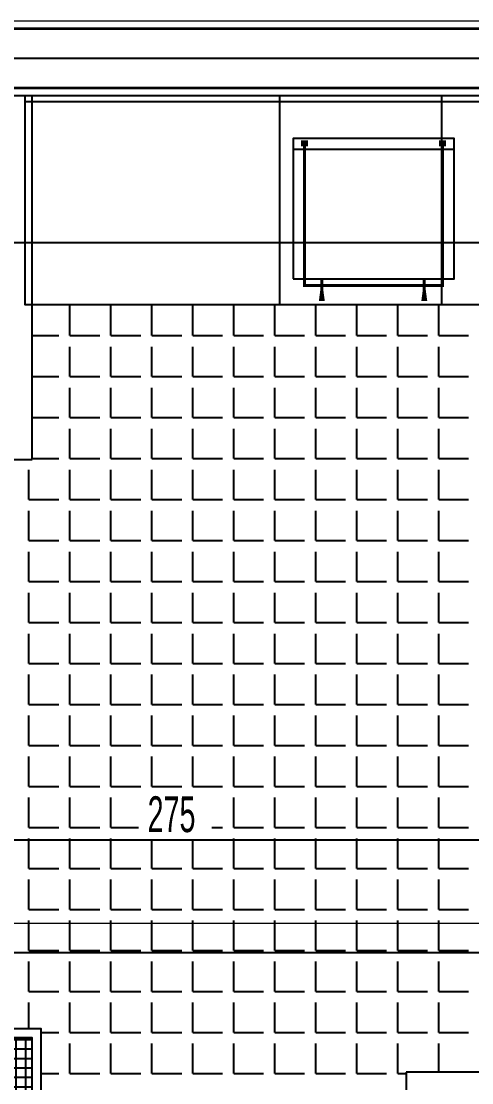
# Model space of a CAD drawing. Header units: inches. Extents: x -7543 to -822, y 102837 to 190349.
# Drawn here: x -836.41799 to -836.40287, y 102836.98463 to 102837.02024 of the extents above; entities that cross this region are included whole.
import ezdxf

# ---------------------------------------------------------------- set-up
doc = ezdxf.new("R2010")
doc.units = ezdxf.units.IN
doc.header["$MEASUREMENT"] = 0
doc.linetypes.add('__ZG_T_P__9', pattern=[22, 1, -10, 1, -10])
doc.linetypes.add('DASHDOTX2', pattern=[2, 1, -0.5, 0, -0.5])
doc.layers.get('0').update_dxf_attribs({"lineweight": 25})
doc.layers.get('Defpoints').update_dxf_attribs({"lineweight": 25})
for name, color, linetype, lineweight in [('AKS', 1, 'Continuous', 25), ('ICOL', 55, 'Continuous', 25), ('İZ DÜŞÜM', 253, 'Continuous', 20), ('SIVA', 150, 'Continuous', 15), ('TARAMA', 8, 'Continuous', 25)]:
    doc.layers.add(name, color=color, linetype=linetype, lineweight=lineweight)
doc.layers.add('DUVAR', color=7, linetype='Continuous', lineweight=35, true_color=0xfc4642)
doc.layers.add('TEFRİŞ', color=7, linetype='Continuous', lineweight=25, true_color=0x78462c)
doc.styles.add('OLCU', font='tromand.shx', dxfattribs={"width": 0.6, "height": 12})

msp = doc.modelspace()

# ---------------------------------------------------------------- hatches: boundary and pattern name
at = {"ltscale": 5}
h = msp.add_hatch(dxfattribs=at)
h.set_pattern_fill('NET', color=256, scale=0.0001, angle=-90, style=0)
h.set_pattern_definition([(270, (-838.0634381, 102834.93122706), (0.0003175, -6e-20), []), (360, (-838.0634381, 102834.93122706), (8e-20, 0.0003175), [])])
h.paths.add_polyline_path([(-836.417622, 102836.986143), (-836.420022, 102836.986143), (-836.420022, 102836.976243), (-836.417622, 102836.976243)])

# ---------------------------------------------------------------- linework, layer by layer
for p, q in [((-836.403872, 102837.017544), (-836.417872, 102837.017544)), ((-836.395322, 102837.017544), (-836.409322, 102837.017544))]:
    msp.add_line(p, q)
for points in [[(-836.403872, 102837.010744), (-836.403872, 102837.017744), (-836.417872, 102837.017744), (-836.417872, 102837.010744)], [(-836.395322, 102837.010744), (-836.395322, 102837.017744), (-836.409322, 102837.017744), (-836.409322, 102837.010744)], [(-836.408859, 102837.011606), (-836.403459, 102837.011606), (-836.403459, 102837.016306), (-836.408859, 102837.016306)]]:
    msp.add_lwpolyline(points, close=True)
for points, const_width in [([(-836.408604, 102837.016145), (-836.408371, 102837.016145)], 0.0002), ([(-836.408488, 102837.016113), (-836.408488, 102837.011376), (-836.406172, 102837.011376)], 0.0001), ([(-836.403857, 102837.016113), (-836.403857, 102837.011376), (-836.406172, 102837.011376)], 0.0001), ([(-836.40374, 102837.016145), (-836.403974, 102837.016145)], 0.0002)]:
    msp.add_lwpolyline(points, dxfattribs=dict(const_width=const_width))
msp.add_lwpolyline([(-836.403459, 102837.015944), (-836.408859, 102837.015944)])
for points in [[(-836.407902, 102837.011606, 0.0001, 0.0001, 0), (-836.407902, 102837.01123, 0.0001, 0.0002, 0), (-836.407902, 102837.010858, 0.0002, 0.0002, 0)], [(-836.404464, 102837.011606, 0.0001, 0.0001, 0), (-836.404464, 102837.01123, 0.0001, 0.0002, 0), (-836.404464, 102837.010858, 0.0002, 0.0002, 0)]]:
    msp.add_lwpolyline(points, format="xyseb")
for points in [[(-836.420322, 102836.986443), (-836.420322, 102836.975943), (-836.417322, 102836.975943), (-836.417322, 102836.986443)], [(-836.420022, 102836.986143), (-836.420022, 102836.976243), (-836.417622, 102836.976243), (-836.417622, 102836.986143)]]:
    msp.add_lwpolyline(points, close=True, dxfattribs=at)
at = {"layer": 'AKS', "linetype": 'DASHDOTX2', "ltscale": 10}
for p, q in [((-836.34219, 102837.018994), (-836.544072, 102837.018994)), ((-836.34219, 102836.988993), (-836.544572, 102836.988993))]:
    msp.add_line(p, q, dxfattribs=at)
at = {"layer": 'Defpoints', "color": 6}
msp.add_line((-836.725822, 102837.019993), (-836.368322, 102837.019993), dxfattribs=at)
at = {"layer": 'Defpoints', "color": 3}
msp.add_line((-836.370322, 102837.017994), (-836.429072, 102837.017994), dxfattribs=at)
at = {"layer": 'DUVAR'}
for p, q in [((-836.353322, 102837.019994), (-836.429072, 102837.019994)), ((-836.370322, 102837.017994), (-836.429072, 102837.017994))]:
    msp.add_line(p, q, dxfattribs=at)
at = {"layer": 'ICOL'}
for p, q in [((-836.429072, 102837.012818), (-836.370322, 102837.012818)), ((-836.426572, 102836.992779), (-836.399072, 102836.992779))]:
    msp.add_line(p, q, dxfattribs=at)
at = {"layer": 'İZ DÜŞÜM', "linetype": '__ZG_T_P__9'}
msp.add_line((-836.459572, 102836.989993), (-836.353322, 102836.989993), dxfattribs=at)
at = {"layer": 'SIVA'}
for p, q in [((-836.353072, 102837.020244), (-836.459772, 102837.020244)), ((-836.428822, 102837.017744), (-836.370572, 102837.017744))]:
    msp.add_line(p, q, dxfattribs=at)
at = {"layer": 'TARAMA'}
for p, q in [((-836.416354, 102837.009699), (-836.416354, 102837.010699)), ((-836.414979, 102837.009699), (-836.414979, 102837.010699)), ((-836.413604, 102837.009699), (-836.413604, 102837.010699)), ((-836.412229, 102837.009699), (-836.412229, 102837.010699)), ((-836.410854, 102837.009699), (-836.410854, 102837.010699)), ((-836.409479, 102837.009699), (-836.409479, 102837.010699)), ((-836.408104, 102837.009699), (-836.408104, 102837.010699)), ((-836.406729, 102837.009699), (-836.406729, 102837.010699)), ((-836.405354, 102837.009699), (-836.405354, 102837.010699)), ((-836.403979, 102837.009699), (-836.403979, 102837.010699)), ((-836.417622, 102837.009699), (-836.416729, 102837.009699)), ((-836.416354, 102837.009699), (-836.415354, 102837.009699)), ((-836.414979, 102837.009699), (-836.413979, 102837.009699)), ((-836.413604, 102837.009699), (-836.412604, 102837.009699)), ((-836.412229, 102837.009699), (-836.411229, 102837.009699)), ((-836.410854, 102837.009699), (-836.409854, 102837.009699)), ((-836.409479, 102837.009699), (-836.408479, 102837.009699)), ((-836.408104, 102837.009699), (-836.407104, 102837.009699)), ((-836.406729, 102837.009699), (-836.405729, 102837.009699)), ((-836.405354, 102837.009699), (-836.404354, 102837.009699)), ((-836.403979, 102837.009699), (-836.402979, 102837.009699)), ((-836.416354, 102837.008324), (-836.416354, 102837.009324)), ((-836.414979, 102837.008324), (-836.414979, 102837.009324)), ((-836.413604, 102837.008324), (-836.413604, 102837.009324)), ((-836.412229, 102837.008324), (-836.412229, 102837.009324)), ((-836.410854, 102837.008324), (-836.410854, 102837.009324)), ((-836.409479, 102837.008324), (-836.409479, 102837.009324)), ((-836.408104, 102837.008324), (-836.408104, 102837.009324)), ((-836.406729, 102837.008324), (-836.406729, 102837.009324)), ((-836.405354, 102837.008324), (-836.405354, 102837.009324)), ((-836.403979, 102837.008324), (-836.403979, 102837.009324)), ((-836.417622, 102837.008324), (-836.416729, 102837.008324)), ((-836.416354, 102837.008324), (-836.415354, 102837.008324)), ((-836.414979, 102837.008324), (-836.413979, 102837.008324)), ((-836.413604, 102837.008324), (-836.412604, 102837.008324)), ((-836.412229, 102837.008324), (-836.411229, 102837.008324)), ((-836.410854, 102837.008324), (-836.409854, 102837.008324)), ((-836.409479, 102837.008324), (-836.408479, 102837.008324)), ((-836.408104, 102837.008324), (-836.407104, 102837.008324)), ((-836.406729, 102837.008324), (-836.405729, 102837.008324)), ((-836.405354, 102837.008324), (-836.404354, 102837.008324)), ((-836.403979, 102837.008324), (-836.402979, 102837.008324)), ((-836.416354, 102837.006949), (-836.416354, 102837.007949)), ((-836.414979, 102837.006949), (-836.414979, 102837.007949)), ((-836.413604, 102837.006949), (-836.413604, 102837.007949)), ((-836.412229, 102837.006949), (-836.412229, 102837.007949)), ((-836.410854, 102837.006949), (-836.410854, 102837.007949)), ((-836.409479, 102837.006949), (-836.409479, 102837.007949)), ((-836.408104, 102837.006949), (-836.408104, 102837.007949)), ((-836.406729, 102837.006949), (-836.406729, 102837.007949)), ((-836.405354, 102837.006949), (-836.405354, 102837.007949)), ((-836.403979, 102837.006949), (-836.403979, 102837.007949)), ((-836.417622, 102837.006949), (-836.416729, 102837.006949)), ((-836.416354, 102837.006949), (-836.415354, 102837.006949)), ((-836.414979, 102837.006949), (-836.413979, 102837.006949)), ((-836.413604, 102837.006949), (-836.412604, 102837.006949)), ((-836.412229, 102837.006949), (-836.411229, 102837.006949)), ((-836.410854, 102837.006949), (-836.409854, 102837.006949)), ((-836.409479, 102837.006949), (-836.408479, 102837.006949)), ((-836.408104, 102837.006949), (-836.407104, 102837.006949)), ((-836.406729, 102837.006949), (-836.405729, 102837.006949)), ((-836.405354, 102837.006949), (-836.404354, 102837.006949)), ((-836.403979, 102837.006949), (-836.402979, 102837.006949)), ((-836.416354, 102837.005574), (-836.416354, 102837.006574)), ((-836.414979, 102837.005574), (-836.414979, 102837.006574)), ((-836.413604, 102837.005574), (-836.413604, 102837.006574)), ((-836.412229, 102837.005574), (-836.412229, 102837.006574)), ((-836.410854, 102837.005574), (-836.410854, 102837.006574)), ((-836.409479, 102837.005574), (-836.409479, 102837.006574)), ((-836.408104, 102837.005574), (-836.408104, 102837.006574)), ((-836.406729, 102837.005574), (-836.406729, 102837.006574)), ((-836.405354, 102837.005574), (-836.405354, 102837.006574)), ((-836.403979, 102837.005574), (-836.403979, 102837.006574)), ((-836.417622, 102837.005574), (-836.416729, 102837.005574)), ((-836.416354, 102837.005574), (-836.415354, 102837.005574)), ((-836.414979, 102837.005574), (-836.413979, 102837.005574)), ((-836.413604, 102837.005574), (-836.412604, 102837.005574)), ((-836.412229, 102837.005574), (-836.411229, 102837.005574)), ((-836.410854, 102837.005574), (-836.409854, 102837.005574)), ((-836.409479, 102837.005574), (-836.408479, 102837.005574)), ((-836.408104, 102837.005574), (-836.407104, 102837.005574)), ((-836.406729, 102837.005574), (-836.405729, 102837.005574)), ((-836.405354, 102837.005574), (-836.404354, 102837.005574)), ((-836.403979, 102837.005574), (-836.402979, 102837.005574)), ((-836.417729, 102837.004199), (-836.417729, 102837.005199)), ((-836.416354, 102837.004199), (-836.416354, 102837.005199)), ((-836.414979, 102837.004199), (-836.414979, 102837.005199)), ((-836.413604, 102837.004199), (-836.413604, 102837.005199)), ((-836.412229, 102837.004199), (-836.412229, 102837.005199)), ((-836.410854, 102837.004199), (-836.410854, 102837.005199)), ((-836.409479, 102837.004199), (-836.409479, 102837.005199)), ((-836.408104, 102837.004199), (-836.408104, 102837.005199)), ((-836.406729, 102837.004199), (-836.406729, 102837.005199)), ((-836.405354, 102837.004199), (-836.405354, 102837.005199)), ((-836.403979, 102837.004199), (-836.403979, 102837.005199)), ((-836.417729, 102837.004199), (-836.416729, 102837.004199)), ((-836.416354, 102837.004199), (-836.415354, 102837.004199)), ((-836.414979, 102837.004199), (-836.413979, 102837.004199)), ((-836.413604, 102837.004199), (-836.412604, 102837.004199)), ((-836.412229, 102837.004199), (-836.411229, 102837.004199)), ((-836.410854, 102837.004199), (-836.409854, 102837.004199)), ((-836.409479, 102837.004199), (-836.408479, 102837.004199)), ((-836.408104, 102837.004199), (-836.407104, 102837.004199)), ((-836.406729, 102837.004199), (-836.405729, 102837.004199)), ((-836.405354, 102837.004199), (-836.404354, 102837.004199)), ((-836.403979, 102837.004199), (-836.402979, 102837.004199)), ((-836.417729, 102837.002824), (-836.417729, 102837.003824)), ((-836.416354, 102837.002824), (-836.416354, 102837.003824)), ((-836.414979, 102837.002824), (-836.414979, 102837.003824)), ((-836.413604, 102837.002824), (-836.413604, 102837.003824)), ((-836.412229, 102837.002824), (-836.412229, 102837.003824)), ((-836.410854, 102837.002824), (-836.410854, 102837.003824)), ((-836.409479, 102837.002824), (-836.409479, 102837.003824)), ((-836.408104, 102837.002824), (-836.408104, 102837.003824)), ((-836.406729, 102837.002824), (-836.406729, 102837.003824)), ((-836.405354, 102837.002824), (-836.405354, 102837.003824)), ((-836.403979, 102837.002824), (-836.403979, 102837.003824)), ((-836.417729, 102837.002824), (-836.416729, 102837.002824)), ((-836.416354, 102837.002824), (-836.415354, 102837.002824)), ((-836.414979, 102837.002824), (-836.413979, 102837.002824)), ((-836.413604, 102837.002824), (-836.412604, 102837.002824)), ((-836.412229, 102837.002824), (-836.411229, 102837.002824)), ((-836.410854, 102837.002824), (-836.409854, 102837.002824)), ((-836.409479, 102837.002824), (-836.408479, 102837.002824)), ((-836.408104, 102837.002824), (-836.407104, 102837.002824)), ((-836.406729, 102837.002824), (-836.405729, 102837.002824)), ((-836.405354, 102837.002824), (-836.404354, 102837.002824)), ((-836.403979, 102837.002824), (-836.402979, 102837.002824)), ((-836.417729, 102837.001449), (-836.417729, 102837.002449)), ((-836.416354, 102837.001449), (-836.416354, 102837.002449)), ((-836.414979, 102837.001449), (-836.414979, 102837.002449)), ((-836.413604, 102837.001449), (-836.413604, 102837.002449)), ((-836.412229, 102837.001449), (-836.412229, 102837.002449)), ((-836.410854, 102837.001449), (-836.410854, 102837.002449)), ((-836.409479, 102837.001449), (-836.409479, 102837.002449)), ((-836.408104, 102837.001449), (-836.408104, 102837.002449)), ((-836.406729, 102837.001449), (-836.406729, 102837.002449)), ((-836.405354, 102837.001449), (-836.405354, 102837.002449)), ((-836.403979, 102837.001449), (-836.403979, 102837.002449)), ((-836.417729, 102837.001449), (-836.416729, 102837.001449)), ((-836.416354, 102837.001449), (-836.415354, 102837.001449)), ((-836.414979, 102837.001449), (-836.413979, 102837.001449)), ((-836.413604, 102837.001449), (-836.412604, 102837.001449)), ((-836.412229, 102837.001449), (-836.411229, 102837.001449)), ((-836.410854, 102837.001449), (-836.409854, 102837.001449)), ((-836.409479, 102837.001449), (-836.408479, 102837.001449)), ((-836.408104, 102837.001449), (-836.407104, 102837.001449)), ((-836.406729, 102837.001449), (-836.405729, 102837.001449)), ((-836.405354, 102837.001449), (-836.404354, 102837.001449)), ((-836.403979, 102837.001449), (-836.402979, 102837.001449)), ((-836.417729, 102837.000074), (-836.417729, 102837.001074)), ((-836.416354, 102837.000074), (-836.416354, 102837.001074)), ((-836.414979, 102837.000074), (-836.414979, 102837.001074)), ((-836.413604, 102837.000074), (-836.413604, 102837.001074)), ((-836.412229, 102837.000074), (-836.412229, 102837.001074)), ((-836.410854, 102837.000074), (-836.410854, 102837.001074)), ((-836.409479, 102837.000074), (-836.409479, 102837.001074)), ((-836.408104, 102837.000074), (-836.408104, 102837.001074)), ((-836.406729, 102837.000074), (-836.406729, 102837.001074)), ((-836.405354, 102837.000074), (-836.405354, 102837.001074)), ((-836.403979, 102837.000074), (-836.403979, 102837.001074)), ((-836.417729, 102837.000074), (-836.416729, 102837.000074)), ((-836.416354, 102837.000074), (-836.415354, 102837.000074)), ((-836.414979, 102837.000074), (-836.413979, 102837.000074)), ((-836.413604, 102837.000074), (-836.412604, 102837.000074)), ((-836.412229, 102837.000074), (-836.411229, 102837.000074)), ((-836.410854, 102837.000074), (-836.409854, 102837.000074)), ((-836.409479, 102837.000074), (-836.408479, 102837.000074)), ((-836.408104, 102837.000074), (-836.407104, 102837.000074)), ((-836.406729, 102837.000074), (-836.405729, 102837.000074)), ((-836.405354, 102837.000074), (-836.404354, 102837.000074)), ((-836.403979, 102837.000074), (-836.402979, 102837.000074)), ((-836.417729, 102836.998699), (-836.417729, 102836.999699)), ((-836.416354, 102836.998699), (-836.416354, 102836.999699)), ((-836.414979, 102836.998699), (-836.414979, 102836.999699)), ((-836.413604, 102836.998699), (-836.413604, 102836.999699)), ((-836.412229, 102836.998699), (-836.412229, 102836.999699)), ((-836.410854, 102836.998699), (-836.410854, 102836.999699)), ((-836.409479, 102836.998699), (-836.409479, 102836.999699)), ((-836.408104, 102836.998699), (-836.408104, 102836.999699)), ((-836.406729, 102836.998699), (-836.406729, 102836.999699)), ((-836.405354, 102836.998699), (-836.405354, 102836.999699)), ((-836.403979, 102836.998699), (-836.403979, 102836.999699)), ((-836.417729, 102836.998699), (-836.416729, 102836.998699)), ((-836.416354, 102836.998699), (-836.415354, 102836.998699)), ((-836.414979, 102836.998699), (-836.413979, 102836.998699)), ((-836.413604, 102836.998699), (-836.412604, 102836.998699)), ((-836.412229, 102836.998699), (-836.411229, 102836.998699)), ((-836.410854, 102836.998699), (-836.409854, 102836.998699)), ((-836.409479, 102836.998699), (-836.408479, 102836.998699)), ((-836.408104, 102836.998699), (-836.407104, 102836.998699)), ((-836.406729, 102836.998699), (-836.405729, 102836.998699)), ((-836.405354, 102836.998699), (-836.404354, 102836.998699)), ((-836.403979, 102836.998699), (-836.402979, 102836.998699)), ((-836.417729, 102836.997324), (-836.417729, 102836.998324)), ((-836.416354, 102836.997324), (-836.416354, 102836.998324)), ((-836.414979, 102836.997324), (-836.414979, 102836.998324)), ((-836.413604, 102836.997324), (-836.413604, 102836.998324)), ((-836.412229, 102836.997324), (-836.412229, 102836.998324)), ((-836.410854, 102836.997324), (-836.410854, 102836.998324)), ((-836.409479, 102836.997324), (-836.409479, 102836.998324)), ((-836.408104, 102836.997324), (-836.408104, 102836.998324)), ((-836.406729, 102836.997324), (-836.406729, 102836.998324)), ((-836.405354, 102836.997324), (-836.405354, 102836.998324)), ((-836.403979, 102836.997324), (-836.403979, 102836.998324)), ((-836.417729, 102836.997324), (-836.416729, 102836.997324)), ((-836.416354, 102836.997324), (-836.415354, 102836.997324)), ((-836.414979, 102836.997324), (-836.413979, 102836.997324)), ((-836.413604, 102836.997324), (-836.412604, 102836.997324)), ((-836.412229, 102836.997324), (-836.411229, 102836.997324)), ((-836.410854, 102836.997324), (-836.409854, 102836.997324)), ((-836.409479, 102836.997324), (-836.408479, 102836.997324)), ((-836.408104, 102836.997324), (-836.407104, 102836.997324)), ((-836.406729, 102836.997324), (-836.405729, 102836.997324)), ((-836.405354, 102836.997324), (-836.404354, 102836.997324)), ((-836.403979, 102836.997324), (-836.402979, 102836.997324)), ((-836.417729, 102836.995949), (-836.417729, 102836.996949)), ((-836.416354, 102836.995949), (-836.416354, 102836.996949)), ((-836.414979, 102836.995949), (-836.414979, 102836.996949)), ((-836.413604, 102836.995949), (-836.413604, 102836.996949)), ((-836.412229, 102836.995949), (-836.412229, 102836.996949)), ((-836.410854, 102836.995949), (-836.410854, 102836.996949)), ((-836.409479, 102836.995949), (-836.409479, 102836.996949)), ((-836.408104, 102836.995949), (-836.408104, 102836.996949)), ((-836.406729, 102836.995949), (-836.406729, 102836.996949)), ((-836.405354, 102836.995949), (-836.405354, 102836.996949)), ((-836.403979, 102836.995949), (-836.403979, 102836.996949)), ((-836.417729, 102836.995949), (-836.416729, 102836.995949)), ((-836.416354, 102836.995949), (-836.415354, 102836.995949)), ((-836.414979, 102836.995949), (-836.413979, 102836.995949)), ((-836.413604, 102836.995949), (-836.412604, 102836.995949)), ((-836.412229, 102836.995949), (-836.411229, 102836.995949)), ((-836.410854, 102836.995949), (-836.409854, 102836.995949)), ((-836.409479, 102836.995949), (-836.408479, 102836.995949)), ((-836.408104, 102836.995949), (-836.407104, 102836.995949)), ((-836.406729, 102836.995949), (-836.405729, 102836.995949)), ((-836.405354, 102836.995949), (-836.404354, 102836.995949)), ((-836.403979, 102836.995949), (-836.402979, 102836.995949)), ((-836.417729, 102836.994574), (-836.417729, 102836.995574)), ((-836.416354, 102836.994574), (-836.416354, 102836.995574)), ((-836.414979, 102836.994574), (-836.414979, 102836.995574)), ((-836.413604, 102836.994574), (-836.413604, 102836.995574)), ((-836.412229, 102836.994574), (-836.412229, 102836.995574)), ((-836.410854, 102836.994574), (-836.410854, 102836.995574)), ((-836.409479, 102836.994574), (-836.409479, 102836.995574)), ((-836.408104, 102836.994574), (-836.408104, 102836.995574)), ((-836.406729, 102836.994574), (-836.406729, 102836.995574)), ((-836.405354, 102836.994574), (-836.405354, 102836.995574)), ((-836.403979, 102836.994574), (-836.403979, 102836.995574)), ((-836.417729, 102836.994574), (-836.416729, 102836.994574)), ((-836.416354, 102836.994574), (-836.415354, 102836.994574)), ((-836.414979, 102836.994574), (-836.413979, 102836.994574)), ((-836.413604, 102836.994574), (-836.412604, 102836.994574)), ((-836.412229, 102836.994574), (-836.411229, 102836.994574)), ((-836.410854, 102836.994574), (-836.409854, 102836.994574)), ((-836.409479, 102836.994574), (-836.408479, 102836.994574)), ((-836.408104, 102836.994574), (-836.407104, 102836.994574)), ((-836.406729, 102836.994574), (-836.405729, 102836.994574)), ((-836.405354, 102836.994574), (-836.404354, 102836.994574)), ((-836.403979, 102836.994574), (-836.402979, 102836.994574)), ((-836.417729, 102836.993199), (-836.417729, 102836.994199)), ((-836.416354, 102836.993199), (-836.416354, 102836.994199)), ((-836.414979, 102836.993199), (-836.414979, 102836.994199)), ((-836.410854, 102836.993199), (-836.410854, 102836.994199)), ((-836.409479, 102836.993199), (-836.409479, 102836.994199)), ((-836.408104, 102836.993199), (-836.408104, 102836.994199)), ((-836.406729, 102836.993199), (-836.406729, 102836.994199)), ((-836.405354, 102836.993199), (-836.405354, 102836.994199)), ((-836.403979, 102836.993199), (-836.403979, 102836.994199)), ((-836.417729, 102836.993199), (-836.416729, 102836.993199)), ((-836.416354, 102836.993199), (-836.415354, 102836.993199)), ((-836.414979, 102836.993199), (-836.414048, 102836.993199)), ((-836.411596, 102836.993199), (-836.411229, 102836.993199)), ((-836.410854, 102836.993199), (-836.409854, 102836.993199)), ((-836.409479, 102836.993199), (-836.408479, 102836.993199)), ((-836.408104, 102836.993199), (-836.407104, 102836.993199)), ((-836.406729, 102836.993199), (-836.405729, 102836.993199)), ((-836.405354, 102836.993199), (-836.404354, 102836.993199)), ((-836.403979, 102836.993199), (-836.402979, 102836.993199)), ((-836.417729, 102836.991824), (-836.417729, 102836.992824)), ((-836.416354, 102836.991824), (-836.416354, 102836.992824)), ((-836.414979, 102836.991824), (-836.414979, 102836.992824)), ((-836.413604, 102836.991824), (-836.413604, 102836.992743)), ((-836.412229, 102836.991824), (-836.412229, 102836.992743)), ((-836.410854, 102836.991824), (-836.410854, 102836.992824)), ((-836.409479, 102836.991824), (-836.409479, 102836.992824)), ((-836.408104, 102836.991824), (-836.408104, 102836.992824)), ((-836.406729, 102836.991824), (-836.406729, 102836.992824)), ((-836.405354, 102836.991824), (-836.405354, 102836.992824)), ((-836.403979, 102836.991824), (-836.403979, 102836.992824)), ((-836.417729, 102836.991824), (-836.416729, 102836.991824)), ((-836.416354, 102836.991824), (-836.415354, 102836.991824)), ((-836.414979, 102836.991824), (-836.413979, 102836.991824)), ((-836.413604, 102836.991824), (-836.412604, 102836.991824)), ((-836.412229, 102836.991824), (-836.411229, 102836.991824)), ((-836.410854, 102836.991824), (-836.409854, 102836.991824)), ((-836.409479, 102836.991824), (-836.408479, 102836.991824)), ((-836.408104, 102836.991824), (-836.407104, 102836.991824)), ((-836.406729, 102836.991824), (-836.405729, 102836.991824)), ((-836.405354, 102836.991824), (-836.404354, 102836.991824)), ((-836.403979, 102836.991824), (-836.402979, 102836.991824)), ((-836.417729, 102836.990449), (-836.417729, 102836.991449)), ((-836.416354, 102836.990449), (-836.416354, 102836.991449)), ((-836.414979, 102836.990449), (-836.414979, 102836.991449)), ((-836.413604, 102836.990449), (-836.413604, 102836.991449)), ((-836.412229, 102836.990449), (-836.412229, 102836.991449)), ((-836.410854, 102836.990449), (-836.410854, 102836.991449)), ((-836.409479, 102836.990449), (-836.409479, 102836.991449)), ((-836.408104, 102836.990449), (-836.408104, 102836.991449)), ((-836.406729, 102836.990449), (-836.406729, 102836.991449)), ((-836.405354, 102836.990449), (-836.405354, 102836.991449)), ((-836.403979, 102836.990449), (-836.403979, 102836.991449)), ((-836.417729, 102836.990449), (-836.416729, 102836.990449)), ((-836.416354, 102836.990449), (-836.415354, 102836.990449)), ((-836.414979, 102836.990449), (-836.413979, 102836.990449)), ((-836.413604, 102836.990449), (-836.412604, 102836.990449)), ((-836.412229, 102836.990449), (-836.411229, 102836.990449)), ((-836.410854, 102836.990449), (-836.409854, 102836.990449)), ((-836.409479, 102836.990449), (-836.408479, 102836.990449)), ((-836.408104, 102836.990449), (-836.407104, 102836.990449)), ((-836.406729, 102836.990449), (-836.405729, 102836.990449)), ((-836.405354, 102836.990449), (-836.404354, 102836.990449)), ((-836.403979, 102836.990449), (-836.402979, 102836.990449)), ((-836.417729, 102836.989993), (-836.417729, 102836.990074)), ((-836.417729, 102836.989074), (-836.417729, 102836.989993)), ((-836.416354, 102836.989993), (-836.416354, 102836.990074)), ((-836.416354, 102836.989074), (-836.416354, 102836.989993)), ((-836.414979, 102836.989993), (-836.414979, 102836.990074)), ((-836.414979, 102836.989074), (-836.414979, 102836.989993)), ((-836.413604, 102836.989993), (-836.413604, 102836.990074)), ((-836.413604, 102836.989074), (-836.413604, 102836.989993)), ((-836.412229, 102836.989993), (-836.412229, 102836.990074)), ((-836.412229, 102836.989074), (-836.412229, 102836.989993)), ((-836.410854, 102836.989993), (-836.410854, 102836.990074)), ((-836.410854, 102836.989074), (-836.410854, 102836.989993)), ((-836.409479, 102836.989993), (-836.409479, 102836.990074)), ((-836.409479, 102836.989074), (-836.409479, 102836.989993)), ((-836.408104, 102836.989993), (-836.408104, 102836.990074)), ((-836.408104, 102836.989074), (-836.408104, 102836.989993)), ((-836.406729, 102836.989993), (-836.406729, 102836.990074)), ((-836.406729, 102836.989074), (-836.406729, 102836.989993)), ((-836.405354, 102836.989993), (-836.405354, 102836.990074)), ((-836.405354, 102836.989074), (-836.405354, 102836.989993)), ((-836.403979, 102836.989993), (-836.403979, 102836.990074)), ((-836.403979, 102836.989074), (-836.403979, 102836.989993)), ((-836.417729, 102836.989074), (-836.416729, 102836.989074)), ((-836.416354, 102836.989074), (-836.415354, 102836.989074)), ((-836.414979, 102836.989074), (-836.413979, 102836.989074)), ((-836.413604, 102836.989074), (-836.412604, 102836.989074)), ((-836.412229, 102836.989074), (-836.411229, 102836.989074)), ((-836.410854, 102836.989074), (-836.409854, 102836.989074)), ((-836.409479, 102836.989074), (-836.408479, 102836.989074)), ((-836.408104, 102836.989074), (-836.407104, 102836.989074)), ((-836.406729, 102836.989074), (-836.405729, 102836.989074)), ((-836.405354, 102836.989074), (-836.404354, 102836.989074)), ((-836.403979, 102836.989074), (-836.402979, 102836.989074)), ((-836.417729, 102836.987699), (-836.417729, 102836.988699)), ((-836.416354, 102836.987699), (-836.416354, 102836.988699)), ((-836.414979, 102836.987699), (-836.414979, 102836.988699)), ((-836.413604, 102836.987699), (-836.413604, 102836.988699)), ((-836.412229, 102836.987699), (-836.412229, 102836.988699)), ((-836.410854, 102836.987699), (-836.410854, 102836.988699)), ((-836.409479, 102836.987699), (-836.409479, 102836.988699)), ((-836.408104, 102836.987699), (-836.408104, 102836.988699)), ((-836.406729, 102836.987699), (-836.406729, 102836.988699)), ((-836.405354, 102836.987699), (-836.405354, 102836.988699)), ((-836.403979, 102836.987699), (-836.403979, 102836.988699)), ((-836.417729, 102836.987699), (-836.416729, 102836.987699)), ((-836.416354, 102836.987699), (-836.415354, 102836.987699)), ((-836.414979, 102836.987699), (-836.413979, 102836.987699)), ((-836.413604, 102836.987699), (-836.412604, 102836.987699)), ((-836.412229, 102836.987699), (-836.411229, 102836.987699)), ((-836.410854, 102836.987699), (-836.409854, 102836.987699)), ((-836.409479, 102836.987699), (-836.408479, 102836.987699)), ((-836.408104, 102836.987699), (-836.407104, 102836.987699)), ((-836.406729, 102836.987699), (-836.405729, 102836.987699)), ((-836.405354, 102836.987699), (-836.404354, 102836.987699)), ((-836.403979, 102836.987699), (-836.402979, 102836.987699)), ((-836.417729, 102836.986443), (-836.417729, 102836.987324)), ((-836.416354, 102836.986324), (-836.416354, 102836.987324)), ((-836.414979, 102836.986324), (-836.414979, 102836.987324)), ((-836.413604, 102836.986324), (-836.413604, 102836.987324)), ((-836.412229, 102836.986324), (-836.412229, 102836.987324)), ((-836.410854, 102836.986324), (-836.410854, 102836.987324)), ((-836.409479, 102836.986324), (-836.409479, 102836.987324)), ((-836.408104, 102836.986324), (-836.408104, 102836.987324)), ((-836.406729, 102836.986324), (-836.406729, 102836.987324)), ((-836.405354, 102836.986324), (-836.405354, 102836.987324)), ((-836.403979, 102836.986324), (-836.403979, 102836.987324)), ((-836.417322, 102836.986324), (-836.416729, 102836.986324)), ((-836.416354, 102836.986324), (-836.415354, 102836.986324)), ((-836.414979, 102836.986324), (-836.413979, 102836.986324)), ((-836.413604, 102836.986324), (-836.412604, 102836.986324)), ((-836.412229, 102836.986324), (-836.411229, 102836.986324)), ((-836.410854, 102836.986324), (-836.409854, 102836.986324)), ((-836.409479, 102836.986324), (-836.408479, 102836.986324)), ((-836.408104, 102836.986324), (-836.407104, 102836.986324)), ((-836.406729, 102836.986324), (-836.405729, 102836.986324)), ((-836.405354, 102836.986324), (-836.404354, 102836.986324)), ((-836.403979, 102836.986324), (-836.402979, 102836.986324)), ((-836.416354, 102836.984949), (-836.416354, 102836.985949)), ((-836.414979, 102836.984949), (-836.414979, 102836.985949)), ((-836.413604, 102836.984949), (-836.413604, 102836.985949)), ((-836.412229, 102836.984949), (-836.412229, 102836.985949)), ((-836.410854, 102836.984949), (-836.410854, 102836.985949)), ((-836.409479, 102836.984949), (-836.409479, 102836.985949)), ((-836.408104, 102836.984949), (-836.408104, 102836.985949)), ((-836.406729, 102836.984949), (-836.406729, 102836.985949)), ((-836.405354, 102836.984949), (-836.405354, 102836.985949)), ((-836.403979, 102836.984993), (-836.403979, 102836.985949)), ((-836.417322, 102836.984949), (-836.416729, 102836.984949)), ((-836.416354, 102836.984949), (-836.415354, 102836.984949)), ((-836.414979, 102836.984949), (-836.413979, 102836.984949)), ((-836.413604, 102836.984949), (-836.412604, 102836.984949)), ((-836.412229, 102836.984949), (-836.411229, 102836.984949)), ((-836.410854, 102836.984949), (-836.409854, 102836.984949)), ((-836.409479, 102836.984949), (-836.408479, 102836.984949)), ((-836.408104, 102836.984949), (-836.407104, 102836.984949)), ((-836.406729, 102836.984949), (-836.405729, 102836.984949)), ((-836.405354, 102836.984949), (-836.405072, 102836.984949))]:
    msp.add_line(p, q, dxfattribs=at)
at = {"layer": 'TEFRİŞ', "ltscale": 5}
for p, q in [((-836.417622, 102837.017744), (-836.428822, 102837.017744)), ((-836.417622, 102837.005544), (-836.417622, 102837.017744)), ((-836.428822, 102837.005544), (-836.417622, 102837.005544)), ((-836.405072, 102836.984993), (-836.405072, 102836.951493)), ((-836.383072, 102836.984993), (-836.405072, 102836.984993))]:
    msp.add_line(p, q, dxfattribs=at)

# ---------------------------------------------------------------- texts
at = {"layer": 'ICOL', "style": 'OLCU', "width": 0.6}
msp.add_text('275', height=0.0012, dxfattribs=at).set_placement((-836.413748, 102836.993043))

doc.saveas('drawing.dxf')
